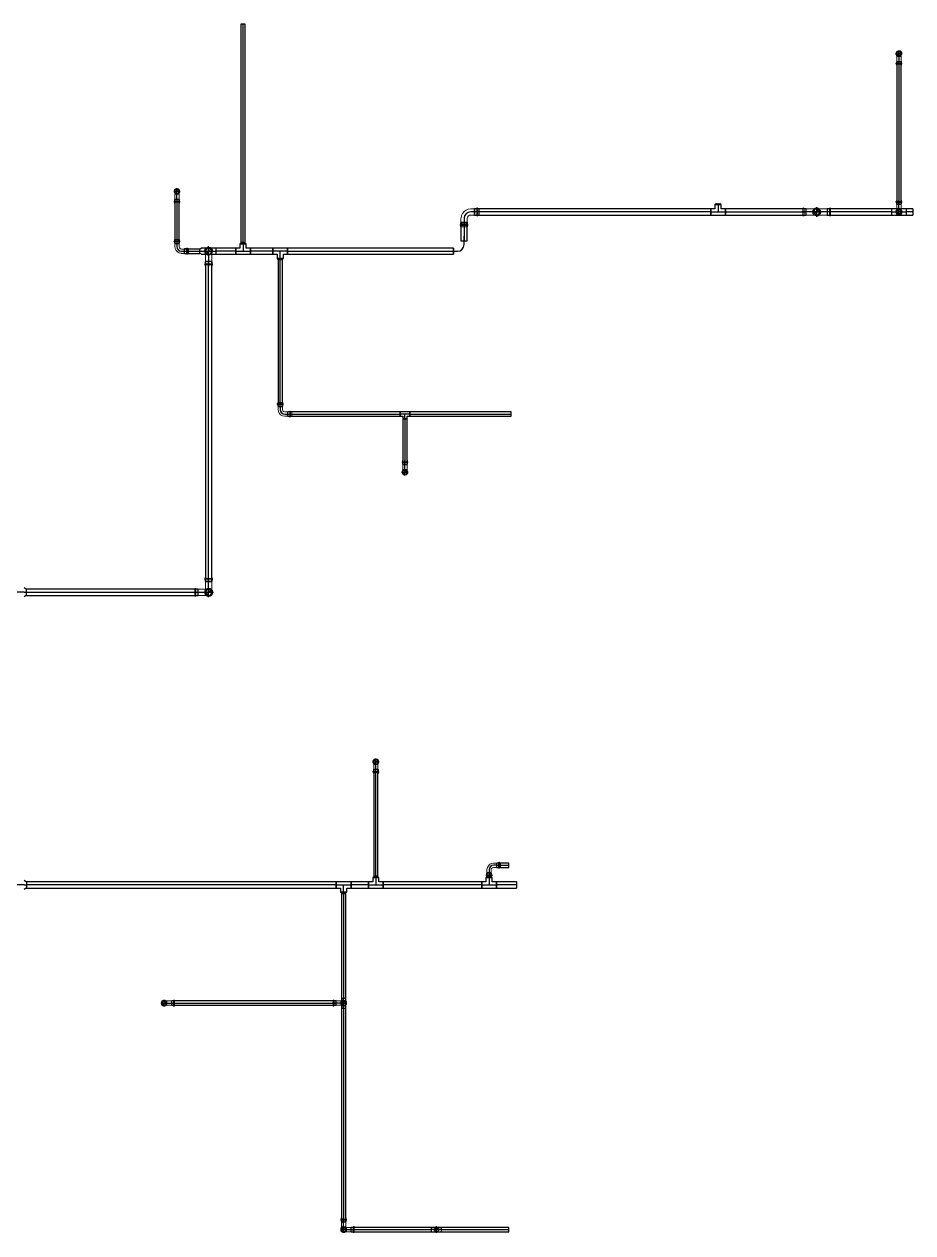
# Model space of a CAD drawing. Header units: inches. Extents: x -3326 to -5, y 8 to 1238.
# Drawn here: x -276 to -5.3, y 385.9 to 754.2 of the extents above; entities that cross this region are included whole.
import ezdxf

# ---------------------------------------------------------------- set-up
doc = ezdxf.new("R2010")
doc.units = ezdxf.units.IN
doc.header["$MEASUREMENT"] = 0
doc.layers.add('P-PIPE', color=3, linetype='Continuous', lineweight=9)
doc.layers.add('X - REF - FP', color=7, linetype='Continuous', true_color=0xb90000)

# ---------------------------------------------------------------- blocks, each defined once
blk = doc.blocks.new('Victaulic-VicPress316-Elbow 90-45deg Style P568_P571 - Standard-523083-THIRD LEVEL')
at = {"layer": 'P-PIPE'}
for p, q in [((-3177.63, 1234.85), (-3177.63, 1234.85)), ((-3177.63, 1233.46), (-3177.63, 1234.85)), ((-3178.39, 1232.42), (-3178.39, 1231.96)), ((-3178.39, 1231.67), (-3178.39, 1231.33)), ((-3178.28, 1233.46), (-3178.28, 1232.52)), ((-3178.28, 1232.63), (-3178.28, 1231.33)), ((-3178.28, 1232.52), (-3177.63, 1232.52)), ((-3177.63, 1232.52), (-3178.28, 1232.52)), ((-3177.63, 1233.46), (-3177.63, 1232.52)), ((-3177.63, 1232.63), (-3177.63, 1232.63)), ((-3177.63, 1232.63), (-3177.63, 1232.63)), ((-3177.63, 1232.52), (-3176.97, 1232.52)), ((-3176.97, 1232.52), (-3177.63, 1232.52)), ((-3177.63, 1231.96), (-3177.63, 1231.96)), ((-3177.63, 1231.96), (-3177.63, 1231.96)), ((-3177.63, 1231.67), (-3177.63, 1231.67)), ((-3177.63, 1231.67), (-3177.63, 1231.67)), ((-3177.63, 1231.33), (-3177.63, 1231.33)), ((-3177.63, 1231.33), (-3177.63, 1231.33)), ((-3177.63, 1231.33), (-3177.63, 1231.33)), ((-3177.63, 1231.33), (-3177.63, 1231.33)), ((-3176.97, 1232.52), (-3176.97, 1233.46)), ((-3176.97, 1231.33), (-3176.97, 1232.63)), ((-3176.86, 1231.96), (-3176.86, 1232.42)), ((-3176.86, 1231.33), (-3176.86, 1231.67))]:
    blk.add_line(p, q, dxfattribs=at)
at = {"layer": 'P-PIPE', "flags": 128}
for points in [[(-3177.63, 1235.77), (-3178.02, 1235.67), (-3178.34, 1235.42), (-3178.52, 1235.05), (-3178.51, 1234.64), (-3178.32, 1234.27), (-3178, 1234.02), (-3177.63, 1233.94)], [(-3177.63, 1235.62), (-3177.99, 1235.53), (-3178.27, 1235.28), (-3178.39, 1234.92), (-3178.33, 1234.55), (-3178.1, 1234.25), (-3177.76, 1234.1), (-3177.63, 1234.09)], [(-3178.28, 1234.85), (-3178.28, 1234.76), (-3178.28, 1234.5), (-3178.28, 1234.09), (-3178.28, 1233.61), (-3178.28, 1233.46)], [(-3177.63, 1233.94), (-3177.23, 1234.04), (-3176.91, 1234.29), (-3176.73, 1234.66), (-3176.74, 1235.07), (-3176.93, 1235.44), (-3177.25, 1235.69), (-3177.63, 1235.77)], [(-3177.63, 1234.09), (-3177.26, 1234.18), (-3176.98, 1234.43), (-3176.86, 1234.79), (-3176.92, 1235.16), (-3177.15, 1235.46), (-3177.49, 1235.61), (-3177.63, 1235.62)], [(-3176.97, 1233.46), (-3176.97, 1233.96), (-3176.97, 1234.39), (-3176.97, 1234.7), (-3176.97, 1234.85), (-3176.97, 1234.85)], [(-3178.39, 1231.67), (-3178.51, 1231.74), (-3178.52, 1231.88), (-3178.41, 1231.96), (-3178.39, 1231.96)], [(-3178.39, 1232.42), (-3178.3, 1232.62), (-3178.28, 1232.63)], [(-3178.39, 1231.96), (-3178.3, 1231.96), (-3178.05, 1231.96), (-3177.69, 1231.96), (-3177.63, 1231.96)], [(-3177.63, 1231.96), (-3177.99, 1231.96), (-3178.27, 1231.96), (-3178.39, 1231.96), (-3178.39, 1231.96)], [(-3178.39, 1231.67), (-3178.3, 1231.67), (-3178.05, 1231.67), (-3177.69, 1231.67), (-3177.63, 1231.67)], [(-3177.63, 1231.67), (-3177.99, 1231.67), (-3178.27, 1231.67), (-3178.39, 1231.67), (-3178.39, 1231.67)], [(-3176.86, 1231.96), (-3176.95, 1231.96), (-3177.2, 1231.96), (-3177.56, 1231.96), (-3177.63, 1231.96)], [(-3177.63, 1231.96), (-3177.26, 1231.96), (-3176.98, 1231.96), (-3176.86, 1231.96), (-3176.86, 1231.96)], [(-3176.86, 1231.67), (-3176.95, 1231.67), (-3177.2, 1231.67), (-3177.56, 1231.67), (-3177.63, 1231.67)], [(-3177.63, 1231.67), (-3177.26, 1231.67), (-3176.98, 1231.67), (-3176.86, 1231.67), (-3176.86, 1231.67)], [(-3176.97, 1232.63), (-3176.86, 1232.44), (-3176.86, 1232.42)], [(-3176.86, 1231.96), (-3176.74, 1231.9), (-3176.73, 1231.76), (-3176.84, 1231.67), (-3176.86, 1231.67)]]:
    blk.add_lwpolyline(points, dxfattribs=at)
at = {"layer": 'P-PIPE'}
for radius, start, end in [(0.766, 90, 270), (0.766, 90, 270), (0.766, 90, 270), (0.658, 90, 270), (0.657, 90, 270), (0.658, 90, 180), (0.658, 180, 270), (0.767, 270, 90), (0.767, 270, 90), (0.767, 270, 90), (0.658, 270, 90), (0.658, 270, 90), (0.658, 0, 90), (0.658, 270, 0)]:
    blk.add_arc((-3177.63, 1234.85), radius, start, end, dxfattribs=at)
blk = doc.blocks.new('Victaulic-VicPress316-Elbow 90-45deg Style P568_P571 - Standard-V1-THIRD LEVEL')
at = {"layer": 'P-PIPE'}
for p, q in [((-3.18, 0.77), (-3.52, 0.77)), ((-3.52, 0.77), (-3.52, -0.77)), ((-3.52, -0.77), (-3.52, 0.77)), ((-2.22, 0.66), (-3.52, 0.66)), ((-3.52, -0.66), (-3.52, 0.66)), ((-3.52, 0.66), (-3.52, -0.66)), ((-3.18, -0.77), (-3.18, 0.77)), ((-3.18, 0.77), (-3.18, -0.77)), ((-2.44, 0.77), (-2.89, 0.77)), ((-2.89, -0.77), (-2.89, 0.77)), ((-2.89, 0.77), (-2.89, -0.77)), ((-1.39, 0.66), (-2.33, 0.66)), ((-2.33, 0), (-2.33, 0.66)), ((-2.33, 0.66), (-2.33, 0)), ((-2.22, -0.66), (-2.22, 0.66)), ((-2.22, 0.66), (-2.22, -0.66)), ((-0.77, 3.52), (-0.77, 3.18)), ((0.77, 3.52), (-0.77, 3.52)), ((-0.77, 3.52), (0.77, 3.52)), ((-0.77, 3.18), (0.77, 3.18)), ((0.77, 3.18), (-0.77, 3.18)), ((-0.77, 2.89), (-0.77, 2.44)), ((-0.77, 2.89), (0.77, 2.89)), ((0.77, 2.89), (-0.77, 2.89)), ((-0.66, 3.52), (-0.66, 2.22)), ((-0.66, 3.52), (0.66, 3.52)), ((0.66, 3.52), (-0.66, 3.52)), ((-0.66, 2.33), (-0.66, 1.39)), ((0, 2.33), (-0.66, 2.33)), ((-0.66, 2.33), (0, 2.33)), ((-0.66, 2.22), (0.66, 2.22)), ((0.66, 2.22), (-0.66, 2.22)), ((0, 2.33), (0.66, 2.33)), ((0.66, 2.33), (0, 2.33)), ((0, 1.39), (0, 2.33)), ((0.66, 2.22), (0.66, 3.52)), ((0.66, 1.39), (0.66, 2.33)), ((0.77, 3.18), (0.77, 3.52)), ((0.77, 2.44), (0.77, 2.89)), ((-3.52, -0.66), (-2.22, -0.66)), ((-3.52, -0.77), (-3.18, -0.77)), ((-2.89, -0.77), (-2.44, -0.77)), ((-2.33, 0), (-2.33, -0.66)), ((-2.33, -0.66), (-2.33, 0)), ((-1.39, 0), (-2.33, 0)), ((-2.33, -0.66), (-1.39, -0.66))]:
    blk.add_line(p, q, dxfattribs=at)
at = {"layer": 'P-PIPE', "flags": 128}
for points in [[(-3.18, 0.77), (-3.11, 0.89), (-2.98, 0.9), (-2.89, 0.79), (-2.89, 0.77)], [(-3.18, 0.77), (-3.18, 0.67), (-3.18, 0.42), (-3.18, 0.07), (-3.18, -0.3), (-3.18, -0.6), (-3.18, -0.75), (-3.18, -0.77)], [(-3.18, -0.77), (-3.18, -0.67), (-3.18, -0.42), (-3.18, -0.07), (-3.18, 0.3), (-3.18, 0.6), (-3.18, 0.75), (-3.18, 0.77)], [(-2.89, -0.77), (-2.89, -0.67), (-2.89, -0.42), (-2.89, -0.07), (-2.89, 0.3), (-2.89, 0.6), (-2.89, 0.75), (-2.89, 0.77)], [(-2.89, 0.77), (-2.89, 0.67), (-2.89, 0.42), (-2.89, 0.07), (-2.89, -0.3), (-2.89, -0.6), (-2.89, -0.75), (-2.89, -0.77)], [(-2.44, 0.77), (-2.24, 0.68), (-2.22, 0.66)], [(-0.66, 1.39), (-0.75, 1.04), (-1, 0.77), (-1.35, 0.66), (-1.39, 0.66)], [(-1.39, -0.66), (-0.78, -0.56), (-0.23, -0.29), (0.22, 0.13), (0.53, 0.67), (0.65, 1.27), (0.66, 1.39)], [(-0.77, 2.89), (-0.89, 2.96), (-0.9, 3.1), (-0.79, 3.18), (-0.77, 3.18)], [(0.77, 3.18), (0.67, 3.18), (0.42, 3.18), (0.07, 3.18), (-0.3, 3.18), (-0.6, 3.18), (-0.75, 3.18), (-0.77, 3.18)], [(-0.77, 3.18), (-0.67, 3.18), (-0.42, 3.18), (-0.07, 3.18), (0.3, 3.18), (0.6, 3.18), (0.75, 3.18), (0.77, 3.18)], [(-0.77, 2.89), (-0.67, 2.89), (-0.42, 2.89), (-0.07, 2.89), (0.3, 2.89), (0.6, 2.89), (0.75, 2.89), (0.77, 2.89)], [(0.77, 2.89), (0.67, 2.89), (0.42, 2.89), (0.07, 2.89), (-0.3, 2.89), (-0.6, 2.89), (-0.75, 2.89), (-0.77, 2.89)], [(-0.66, 2.22), (-0.77, 2.41), (-0.77, 2.44)], [(0.77, 2.44), (0.68, 2.24), (0.66, 2.22)], [(0.77, 3.18), (0.89, 3.11), (0.9, 2.98), (0.79, 2.89), (0.77, 2.89)], [(-2.89, -0.77), (-2.96, -0.89), (-3.1, -0.9), (-3.18, -0.79), (-3.18, -0.77)], [(-2.22, -0.66), (-2.41, -0.77), (-2.44, -0.77)]]:
    blk.add_lwpolyline(points, dxfattribs=at)
at = {"layer": 'P-PIPE'}
blk.add_arc((-1.39, 1.39), 1.39, 270, 0, dxfattribs=at)
blk = doc.blocks.new('Victaulic-VicPress316-Elbow 90-45deg Style P568_P571 - Standard-V2-THIRD LEVEL')
at = {"layer": 'P-PIPE'}
for p, q in [((-3203.81, 730.05), (-3203.81, 729.6)), ((-3203.81, 729.31), (-3203.81, 728.97)), ((-3203.7, 731.1), (-3203.7, 730.16)), ((-3203.7, 730.27), (-3203.7, 728.97)), ((-3203.05, 730.16), (-3203.7, 730.16)), ((-3203.7, 730.16), (-3203.05, 730.16)), ((-3203.05, 732.49), (-3203.05, 732.49)), ((-3203.05, 732.49), (-3203.05, 731.1)), ((-3203.05, 731.1), (-3203.05, 730.16)), ((-3203.05, 730.27), (-3203.05, 730.27)), ((-3203.05, 730.27), (-3203.05, 730.27)), ((-3202.39, 730.16), (-3203.05, 730.16)), ((-3203.05, 730.16), (-3202.39, 730.16)), ((-3203.05, 729.6), (-3203.05, 729.6)), ((-3203.05, 729.6), (-3203.05, 729.6)), ((-3203.05, 729.31), (-3203.05, 729.31)), ((-3203.05, 729.31), (-3203.05, 729.31)), ((-3202.39, 730.16), (-3202.39, 731.1)), ((-3202.39, 728.97), (-3202.39, 730.27)), ((-3202.28, 729.6), (-3202.28, 730.05)), ((-3202.28, 728.97), (-3202.28, 729.31)), ((-3203.05, 728.97), (-3203.05, 728.97)), ((-3203.05, 728.97), (-3203.05, 728.97)), ((-3203.05, 728.97), (-3203.05, 728.97)), ((-3203.05, 728.97), (-3203.05, 728.97))]:
    blk.add_line(p, q, dxfattribs=at)
at = {"layer": 'P-PIPE', "flags": 128}
for points in [[(-3203.05, 733.4), (-3203.45, 733.31), (-3203.76, 733.05), (-3203.94, 732.68), (-3203.93, 732.27), (-3203.75, 731.91), (-3203.42, 731.66), (-3203.05, 731.58)], [(-3203.05, 733.26), (-3203.41, 733.16), (-3203.69, 732.91), (-3203.81, 732.56), (-3203.75, 732.19), (-3203.52, 731.89), (-3203.18, 731.74), (-3203.05, 731.72)], [(-3203.05, 731.58), (-3202.65, 731.67), (-3202.33, 731.93), (-3202.15, 732.3), (-3202.16, 732.71), (-3202.35, 733.07), (-3202.67, 733.32), (-3203.05, 733.4)], [(-3203.05, 731.72), (-3202.68, 731.82), (-3202.41, 732.07), (-3202.28, 732.42), (-3202.34, 732.79), (-3202.57, 733.09), (-3202.91, 733.24), (-3203.05, 733.26)], [(-3203.81, 729.31), (-3203.93, 729.38), (-3203.94, 729.51), (-3203.83, 729.6), (-3203.81, 729.6)], [(-3203.81, 730.05), (-3203.72, 730.25), (-3203.7, 730.27)], [(-3203.81, 729.6), (-3203.72, 729.6), (-3203.47, 729.6), (-3203.11, 729.6), (-3203.05, 729.6)], [(-3203.05, 729.6), (-3203.41, 729.6), (-3203.69, 729.6), (-3203.81, 729.6), (-3203.81, 729.6)], [(-3203.81, 729.31), (-3203.72, 729.31), (-3203.47, 729.31), (-3203.11, 729.31), (-3203.05, 729.31)], [(-3203.05, 729.31), (-3203.41, 729.31), (-3203.69, 729.31), (-3203.81, 729.31), (-3203.81, 729.31)], [(-3203.7, 732.49), (-3203.7, 732.4), (-3203.7, 732.13), (-3203.7, 731.73), (-3203.7, 731.24), (-3203.7, 731.1)], [(-3202.28, 729.6), (-3202.37, 729.6), (-3202.62, 729.6), (-3202.98, 729.6), (-3203.05, 729.6)], [(-3203.05, 729.6), (-3202.68, 729.6), (-3202.41, 729.6), (-3202.28, 729.6), (-3202.28, 729.6)], [(-3202.28, 729.31), (-3202.37, 729.31), (-3202.62, 729.31), (-3202.98, 729.31), (-3203.05, 729.31)], [(-3203.05, 729.31), (-3202.68, 729.31), (-3202.41, 729.31), (-3202.28, 729.31), (-3202.28, 729.31)], [(-3202.39, 731.1), (-3202.39, 731.6), (-3202.39, 732.03), (-3202.39, 732.34), (-3202.39, 732.48), (-3202.39, 732.49)], [(-3202.39, 730.27), (-3202.28, 730.08), (-3202.28, 730.05)], [(-3202.28, 729.6), (-3202.16, 729.53), (-3202.15, 729.39), (-3202.26, 729.31), (-3202.28, 729.31)]]:
    blk.add_lwpolyline(points, dxfattribs=at)
at = {"layer": 'P-PIPE'}
for radius, start, end in [(0.767, 90, 270), (0.767, 90, 270), (0.767, 90, 270), (0.658, 90, 270), (0.658, 90, 270), (0.658, 90, 180), (0.766, 270, 90), (0.766, 270, 90), (0.766, 270, 90), (0.658, 270, 90), (0.657, 270, 90), (0.658, 0, 90), (0.658, 180, 270), (0.658, 270, 0)]:
    blk.add_arc((-3203.05, 732.49), radius, start, end, dxfattribs=at)
blk = doc.blocks.new('Victaulic-VicPress316-Elbow 90-45deg Style P568_P571 - Standard-V15-THIRD LEVEL')
at = {"layer": 'P-PIPE'}
for p, q in [((-223.99, 582.15), (-224.36, 582.15)), ((-222.88, 582.04), (-224.36, 582.04)), ((-223.1, 582.15), (-223.66, 582.15)), ((-221.83, 582.04), (-222.99, 582.04)), ((-222.99, 581.09), (-222.99, 582.04)), ((-222.99, 582.04), (-222.99, 581.09)), ((-224.36, 581.09), (-224.36, 581.09)), ((-224.36, 581.09), (-224.36, 581.09)), ((-224.36, 581.09), (-224.36, 581.09)), ((-224.36, 581.09), (-224.36, 581.09)), ((-224.36, 580.14), (-222.88, 580.14)), ((-224.36, 580.03), (-223.99, 580.03)), ((-223.99, 581.09), (-223.99, 581.09)), ((-223.99, 581.09), (-223.99, 581.09)), ((-223.66, 581.09), (-223.66, 581.09)), ((-223.66, 581.09), (-223.66, 581.09)), ((-223.66, 580.03), (-223.1, 580.03)), ((-222.99, 580.14), (-222.99, 581.09)), ((-222.99, 581.09), (-222.99, 580.14)), ((-221.83, 581.09), (-222.99, 581.09)), ((-222.99, 580.14), (-221.83, 580.14)), ((-222.88, 581.09), (-222.88, 581.09)), ((-222.88, 581.09), (-222.88, 581.09)), ((-221.83, 581.09), (-219.81, 581.09)), ((-219.81, 581.09), (-219.81, 581.09))]:
    blk.add_line(p, q, dxfattribs=at)
at = {"layer": 'P-PIPE', "flags": 128}
for points in [[(-223.99, 582.15), (-223.91, 582.29), (-223.75, 582.3), (-223.66, 582.18), (-223.66, 582.15)], [(-223.99, 582.15), (-223.99, 582.06), (-223.99, 581.8), (-223.99, 581.42), (-223.99, 581.09)], [(-223.99, 581.09), (-223.99, 581.53), (-223.99, 581.88), (-223.99, 582.1), (-223.99, 582.15)], [(-223.66, 582.15), (-223.66, 582.06), (-223.66, 581.8), (-223.66, 581.42), (-223.66, 581.09)], [(-223.66, 581.09), (-223.66, 581.53), (-223.66, 581.88), (-223.66, 582.1), (-223.66, 582.15)], [(-223.1, 582.15), (-222.9, 582.06), (-222.88, 582.04)], [(-221.83, 582.04), (-221.22, 582.04), (-220.67, 582.04), (-220.23, 582.04), (-219.94, 582.04), (-219.81, 582.04), (-219.81, 582.04)], [(-218.59, 581.09), (-218.68, 581.56), (-218.95, 581.96), (-219.34, 582.22), (-219.81, 582.32), (-220.27, 582.23), (-220.67, 581.97), (-220.94, 581.57), (-221.04, 581.11), (-221.04, 581.09)], [(-220.76, 581.09), (-220.67, 581.5), (-220.41, 581.83), (-220.04, 582.02), (-219.81, 582.04)], [(-219.81, 582.04), (-219.4, 581.95), (-219.08, 581.69), (-218.89, 581.32), (-218.86, 581.09)], [(-223.99, 580.03), (-223.99, 580.13), (-223.99, 580.39), (-223.99, 580.77), (-223.99, 581.09)], [(-223.99, 581.09), (-223.99, 580.66), (-223.99, 580.3), (-223.99, 580.08), (-223.99, 580.03)], [(-223.66, 580.03), (-223.73, 579.9), (-223.89, 579.89), (-223.99, 580.01), (-223.99, 580.03)], [(-223.66, 580.03), (-223.66, 580.13), (-223.66, 580.39), (-223.66, 580.77), (-223.66, 581.09)], [(-223.66, 581.09), (-223.66, 580.66), (-223.66, 580.3), (-223.66, 580.08), (-223.66, 580.03)], [(-222.88, 580.14), (-223.07, 580.04), (-223.1, 580.03)], [(-219.81, 580.14), (-219.91, 580.14), (-220.18, 580.14), (-220.6, 580.14), (-221.14, 580.14), (-221.74, 580.14), (-221.83, 580.14)], [(-221.04, 581.09), (-220.94, 580.63), (-220.68, 580.23), (-220.28, 579.97), (-219.82, 579.87), (-219.35, 579.96), (-218.95, 580.22), (-218.69, 580.62), (-218.59, 581.08), (-218.59, 581.09)], [(-219.81, 580.14), (-220.22, 580.24), (-220.55, 580.49), (-220.74, 580.87), (-220.76, 581.09)], [(-218.86, 581.09), (-218.95, 580.69), (-219.21, 580.36), (-219.59, 580.17), (-219.81, 580.14)]]:
    blk.add_lwpolyline(points, dxfattribs=at)
at = {"layer": 'P-PIPE'}
for radius, start, end in [(1.06, 0, 180), (1.06, 0, 180), (1.06, 0, 180), (0.95, 0, 180), (0.95, 0, 180), (0.95, 90, 180), (0.95, 0, 90), (1.06, 180, 0), (1.06, 180, 0), (1.06, 180, 0), (0.95, 180, 0), (0.95, 180, 0), (0.95, 180, 270), (0.95, 270, 0)]:
    blk.add_arc((-219.81, 581.09), radius, start, end, dxfattribs=at)
blk = doc.blocks.new('Victaulic-VicPress316-Elbow 90-45deg Style P568_P571 - Standard-V16-THIRD LEVEL')
at = {"layer": 'P-PIPE'}
for p, q in [((-220.87, 585.64), (-220.87, 585.27)), ((-220.76, 585.64), (-220.76, 584.16)), ((-219.81, 585.64), (-219.81, 585.64)), ((-219.81, 585.64), (-219.81, 585.64)), ((-219.81, 585.64), (-219.81, 585.64)), ((-219.81, 585.64), (-219.81, 585.64)), ((-218.86, 584.16), (-218.86, 585.64)), ((-218.75, 585.27), (-218.75, 585.64)), ((-220.87, 584.94), (-220.87, 584.38)), ((-220.76, 584.27), (-220.76, 583.11)), ((-220.76, 584.27), (-219.81, 584.27)), ((-219.81, 584.27), (-220.76, 584.27)), ((-219.81, 585.27), (-219.81, 585.27)), ((-219.81, 585.27), (-219.81, 585.27)), ((-219.81, 584.94), (-219.81, 584.94)), ((-219.81, 584.94), (-219.81, 584.94)), ((-219.81, 584.27), (-218.86, 584.27)), ((-218.86, 584.27), (-219.81, 584.27)), ((-219.81, 583.11), (-219.81, 584.27)), ((-219.81, 584.16), (-219.81, 584.16)), ((-219.81, 584.16), (-219.81, 584.16)), ((-219.81, 581.09), (-219.81, 583.11)), ((-218.86, 583.11), (-218.86, 584.27)), ((-218.75, 584.38), (-218.75, 584.94)), ((-219.81, 581.09), (-219.81, 581.09))]:
    blk.add_line(p, q, dxfattribs=at)
at = {"layer": 'P-PIPE', "flags": 128}
for points in [[(-219.81, 582.32), (-220.28, 582.22), (-220.68, 581.96), (-220.94, 581.57), (-221.04, 581.1), (-220.95, 580.63), (-220.68, 580.24), (-220.29, 579.97), (-219.82, 579.87), (-219.81, 579.87)], [(-220.87, 584.94), (-221.01, 585.01), (-221.02, 585.17), (-220.89, 585.27), (-220.87, 585.27)], [(-220.87, 585.27), (-220.78, 585.27), (-220.52, 585.27), (-220.13, 585.27), (-219.81, 585.27)], [(-219.81, 585.27), (-220.25, 585.27), (-220.6, 585.27), (-220.82, 585.27), (-220.87, 585.27)], [(-220.87, 584.94), (-220.78, 584.94), (-220.52, 584.94), (-220.13, 584.94), (-219.81, 584.94)], [(-219.81, 584.94), (-220.25, 584.94), (-220.6, 584.94), (-220.82, 584.94), (-220.87, 584.94)], [(-220.76, 584.16), (-220.87, 584.36), (-220.87, 584.38)], [(-219.81, 582.15), (-220.25, 582.06), (-220.6, 581.8), (-220.82, 581.42), (-220.86, 580.98), (-220.72, 580.56), (-220.43, 580.23), (-220.02, 580.06), (-219.81, 580.03)], [(-220.76, 583.11), (-220.76, 582.5), (-220.76, 581.95), (-220.76, 581.51), (-220.76, 581.22), (-220.76, 581.1), (-220.76, 581.09)], [(-218.75, 585.27), (-218.85, 585.27), (-219.11, 585.27), (-219.49, 585.27), (-219.81, 585.27)], [(-219.81, 585.27), (-219.38, 585.27), (-219.02, 585.27), (-218.8, 585.27), (-218.75, 585.27)], [(-218.75, 584.94), (-218.85, 584.94), (-219.11, 584.94), (-219.49, 584.94), (-219.81, 584.94)], [(-219.81, 584.94), (-219.38, 584.94), (-219.02, 584.94), (-218.8, 584.94), (-218.75, 584.94)], [(-219.81, 579.87), (-219.35, 579.96), (-218.95, 580.23), (-218.68, 580.62), (-218.59, 581.09), (-218.68, 581.56), (-218.94, 581.95), (-219.33, 582.22), (-219.8, 582.32), (-219.81, 582.32)], [(-219.81, 580.03), (-219.38, 580.13), (-219.02, 580.39), (-218.8, 580.77), (-218.76, 581.21), (-218.9, 581.63), (-219.2, 581.96), (-219.61, 582.13), (-219.81, 582.15)], [(-218.75, 584.38), (-218.84, 584.18), (-218.86, 584.16)], [(-218.86, 581.09), (-218.86, 581.19), (-218.86, 581.46), (-218.86, 581.88), (-218.86, 582.42), (-218.86, 583.02), (-218.86, 583.11)], [(-218.75, 585.27), (-218.62, 585.19), (-218.6, 585.04), (-218.73, 584.94), (-218.75, 584.94)]]:
    blk.add_lwpolyline(points, dxfattribs=at)
at = {"layer": 'P-PIPE'}
for radius, start, end in [(1.06, 90, 270), (1.06, 90, 270), (1.06, 90, 270), (0.95, 90, 270), (0.95, 90, 270), (0.95, 90, 180), (1.06, 270, 90), (1.06, 270, 90), (1.06, 270, 90), (0.95, 270, 90), (0.95, 270, 90), (0.95, 0, 90), (0.95, 180, 270), (0.95, 270, 0)]:
    blk.add_arc((-219.81, 581.09), radius, start, end, dxfattribs=at)
blk = doc.blocks.new('Victaulic-VicPress316-Elbow 90-45deg Style P568_P571 - Standard-1125944-THIRD LEVEL')
at = {"layer": 'P-PIPE'}
for p, q in [((-1.06, 4.55), (-1.06, 4.17)), ((1.06, 4.55), (-1.06, 4.55)), ((-1.06, 4.55), (1.06, 4.55)), ((-1.06, 4.17), (1.06, 4.17)), ((1.06, 4.17), (-1.06, 4.17)), ((-1.06, 3.85), (-1.06, 3.29)), ((-1.06, 3.85), (1.06, 3.85)), ((1.06, 3.85), (-1.06, 3.85)), ((-0.95, 4.55), (-0.95, 3.07)), ((-0.95, 4.55), (0.95, 4.55)), ((0.95, 4.55), (-0.95, 4.55)), ((0.95, 3.07), (0.95, 4.55)), ((1.06, 4.17), (1.06, 4.55)), ((1.06, 3.29), (1.06, 3.85)), ((-4.17, 1.06), (-4.55, 1.06)), ((-4.55, 1.06), (-4.55, -1.06)), ((-4.55, -1.06), (-4.55, 1.06)), ((-3.07, 0.95), (-4.55, 0.95)), ((-4.55, -0.95), (-4.55, 0.95)), ((-4.55, 0.95), (-4.55, -0.95)), ((-4.17, -1.06), (-4.17, 1.06)), ((-4.17, 1.06), (-4.17, -1.06)), ((-3.29, 1.06), (-3.85, 1.06)), ((-3.85, -1.06), (-3.85, 1.06)), ((-3.85, 1.06), (-3.85, -1.06)), ((-2.02, 0.95), (-3.18, 0.95)), ((-3.18, 0), (-3.18, 0.95)), ((-3.18, 0.95), (-3.18, 0)), ((-3.07, -0.95), (-3.07, 0.95)), ((-3.07, 0.95), (-3.07, -0.95)), ((-0.95, 3.18), (-0.95, 2.02)), ((0, 3.18), (-0.95, 3.18)), ((-0.95, 3.18), (0, 3.18)), ((-0.95, 3.07), (0.95, 3.07)), ((0.95, 3.07), (-0.95, 3.07)), ((0, 3.18), (0.95, 3.18)), ((0.95, 3.18), (0, 3.18)), ((0, 2.02), (0, 3.18)), ((0.95, 2.02), (0.95, 3.18)), ((-4.55, -0.95), (-3.07, -0.95)), ((-4.55, -1.06), (-4.17, -1.06)), ((-3.85, -1.06), (-3.29, -1.06)), ((-3.18, 0), (-3.18, -0.95)), ((-3.18, -0.95), (-3.18, 0)), ((-2.02, 0), (-3.18, 0)), ((-3.18, -0.95), (-2.02, -0.95))]:
    blk.add_line(p, q, dxfattribs=at)
at = {"layer": 'P-PIPE', "flags": 128}
for points in [[(-1.06, 3.85), (-1.2, 3.92), (-1.21, 4.08), (-1.08, 4.17), (-1.06, 4.17)], [(1.06, 4.17), (0.97, 4.17), (0.71, 4.17), (0.32, 4.17), (-0.12, 4.17), (-0.54, 4.17), (-0.86, 4.17), (-1.04, 4.17), (-1.06, 4.17)], [(-1.06, 4.17), (-0.97, 4.17), (-0.71, 4.17), (-0.32, 4.17), (0.12, 4.17), (0.54, 4.17), (0.86, 4.17), (1.04, 4.17), (1.06, 4.17)], [(-1.06, 3.85), (-0.97, 3.85), (-0.71, 3.85), (-0.32, 3.85), (0.12, 3.85), (0.54, 3.85), (0.86, 3.85), (1.04, 3.85), (1.06, 3.85)], [(1.06, 3.85), (0.97, 3.85), (0.71, 3.85), (0.32, 3.85), (-0.12, 3.85), (-0.54, 3.85), (-0.86, 3.85), (-1.04, 3.85), (-1.06, 3.85)], [(1.06, 4.17), (1.2, 4.1), (1.21, 3.94), (1.08, 3.85), (1.06, 3.85)], [(-4.17, 1.06), (-4.1, 1.2), (-3.94, 1.21), (-3.85, 1.08), (-3.85, 1.06)], [(-4.17, 1.06), (-4.17, 0.97), (-4.17, 0.71), (-4.17, 0.32), (-4.17, -0.12), (-4.17, -0.54), (-4.17, -0.86), (-4.17, -1.04), (-4.17, -1.06)], [(-4.17, -1.06), (-4.17, -0.97), (-4.17, -0.71), (-4.17, -0.32), (-4.17, 0.12), (-4.17, 0.54), (-4.17, 0.86), (-4.17, 1.04), (-4.17, 1.06)], [(-3.85, -1.06), (-3.85, -0.97), (-3.85, -0.71), (-3.85, -0.32), (-3.85, 0.12), (-3.85, 0.54), (-3.85, 0.86), (-3.85, 1.04), (-3.85, 1.06)], [(-3.85, 1.06), (-3.85, 0.97), (-3.85, 0.71), (-3.85, 0.32), (-3.85, -0.12), (-3.85, -0.54), (-3.85, -0.86), (-3.85, -1.04), (-3.85, -1.06)], [(-3.29, 1.06), (-3.09, 0.97), (-3.07, 0.95)], [(-0.95, 2.02), (-1.04, 1.58), (-1.3, 1.22), (-1.69, 1), (-2.02, 0.95)], [(-2.02, -0.95), (-1.28, -0.86), (-0.59, -0.58), (0.02, -0.15), (0.49, 0.43), (0.81, 1.1), (0.94, 1.83), (0.95, 2.02)], [(-0.95, 3.07), (-1.06, 3.26), (-1.06, 3.29)], [(1.06, 3.29), (0.97, 3.09), (0.95, 3.07)], [(-3.85, -1.06), (-3.92, -1.2), (-4.08, -1.21), (-4.17, -1.08), (-4.17, -1.06)], [(-3.07, -0.95), (-3.26, -1.06), (-3.29, -1.06)]]:
    blk.add_lwpolyline(points, dxfattribs=at)
at = {"layer": 'P-PIPE'}
blk.add_arc((-2.02, 2.02), 2.02, 270, 0, dxfattribs=at)
blk = doc.blocks.new('Transition - Generic - Plumbing-CW-1022941-THIRD LEVEL')
at = {"layer": 'P-PIPE'}
for radius, start, end in [(0.8125, 0, 180), (0.8125, 180, 0), (0.5625, 0, 180), (0.5625, 180, 0)]:
    blk.add_arc((-2759.501061, 1029.409433), radius, start, end, dxfattribs=at)

msp = doc.modelspace()

# ---------------------------------------------------------------- linework, layer by layer
at = {"layer": 'X - REF - FP'}
for p, q in [((-209.98, 754.21), (-209.98, 687.69)), ((-208.67, 754.21), (-209.98, 754.21)), ((-209.33, 687.69), (-209.33, 754.21)), ((-209.33, 687.69), (-209.33, 754.21)), ((-208.67, 687.69), (-208.67, 754.21)), ((-10.51, 745.21), (-8.51, 745.21)), ((-9.51, 744.21), (-9.51, 746.21)), ((-9.51, 745.21), (-9.51, 743.82)), ((-10.17, 742.88), (-10.17, 699.33)), ((-10.17, 742.88), (-8.85, 742.88)), ((-9.51, 743.82), (-9.51, 742.88)), ((-9.51, 743.82), (-9.51, 741.69)), ((-9.51, 742.88), (-9.51, 699.33)), ((-9.51, 742.88), (-9.51, 699.33)), ((-8.85, 699.33), (-8.85, 742.88)), ((-229.46, 702.21), (-229.46, 704.21)), ((-230.46, 703.21), (-228.46, 703.21)), ((-230.12, 700.88), (-230.12, 687.37)), ((-230.12, 700.88), (-228.8, 700.88)), ((-229.46, 701.82), (-229.46, 703.21)), ((-229.46, 700.88), (-229.46, 701.82)), ((-229.46, 700.88), (-229.46, 687.37)), ((-229.46, 700.88), (-229.46, 687.37)), ((-228.8, 687.37), (-228.8, 700.88)), ((-9.51, 698.39), (-9.51, 700.52)), ((-138.8, 697), (-139.97, 697)), ((-66.85, 697.95), (-138.8, 697.95)), ((-138.8, 697.95), (-138.8, 696.05)), ((-66.85, 697), (-138.8, 697)), ((-66.85, 697), (-138.8, 697)), ((-65.56, 697.95), (-66.85, 697.95)), ((-66.85, 697.95), (-66.85, 696.05)), ((-66.85, 696.05), (-66.85, 697.95)), ((-66.85, 697.95), (-66.85, 696.05)), ((-66.85, 697), (-62.36, 697)), ((-65.56, 699.24), (-65.56, 697.95)), ((-65.56, 699.24), (-63.66, 699.24)), ((-63.66, 699.24), (-65.56, 699.24)), ((-65.17, 699.65), (-65.42, 699.24)), ((-64.61, 699.24), (-64.61, 699.65)), ((-64.61, 699.24), (-64.61, 697)), ((-63.8, 699.24), (-64.05, 699.65)), ((-63.66, 697.95), (-63.66, 699.24)), ((-62.36, 697.95), (-63.66, 697.95)), ((-62.36, 697.95), (-62.36, 696.05)), ((-62.36, 696.05), (-62.36, 697.95)), ((-37.73, 697.95), (-62.36, 697.95)), ((-62.36, 696.05), (-62.36, 697.95)), ((-62.36, 697), (-37.73, 697)), ((-62.36, 697), (-37.73, 697)), ((-36.57, 697), (-39.1, 697)), ((-37.73, 696.05), (-37.73, 697.95)), ((-36.57, 697), (-37.73, 697)), ((-34.55, 697), (-36.57, 697)), ((-36.05, 697), (-33.05, 697)), ((-34.55, 695.5), (-34.55, 698.5)), ((-32.54, 697), (-34.55, 697)), ((-31.37, 697), (-32.54, 697)), ((-11.75, 697.95), (-31.37, 697.95)), ((-31.37, 697.95), (-31.37, 696.05)), ((-11.75, 697), (-31.37, 697)), ((-11.75, 697), (-31.37, 697)), ((-11.75, 697.95), (-11.75, 696.05)), ((-7.27, 697.95), (-11.75, 697.95)), ((-11.75, 697), (-7.27, 697)), ((-10.51, 697), (-8.51, 697)), ((-10.17, 699.33), (-8.85, 699.33)), ((-9.51, 698.39), (-9.51, 699.33)), ((-9.51, 697), (-9.51, 698.39)), ((-9.51, 696), (-9.51, 698)), ((-5.27, 697.95), (-7.27, 697.95)), ((-7.27, 697.95), (-7.27, 696.05)), ((-5.27, 697), (-7.27, 697)), ((-5.27, 697), (-7.27, 697)), ((-5.27, 697.95), (-5.27, 696.05)), ((-142.93, 693.41), (-142.93, 688.22)), ((-142.93, 693.41), (-141.03, 693.41)), ((-142.79, 693.82), (-142.79, 693.41)), ((-141.98, 694.98), (-141.98, 693.82)), ((-141.98, 694.98), (-141.98, 692.45)), ((-141.98, 693.82), (-141.98, 693.41)), ((-141.98, 693.41), (-141.98, 688.22)), ((-141.98, 693.41), (-141.98, 688.22)), ((-141.17, 693.41), (-141.17, 693.82)), ((-141.03, 688.22), (-141.03, 693.41)), ((-138.8, 696.05), (-66.85, 696.05)), ((-66.85, 696.05), (-62.36, 696.05)), ((-62.36, 696.05), (-37.73, 696.05)), ((-31.37, 696.05), (-11.75, 696.05)), ((-11.75, 696.05), (-7.27, 696.05)), ((-7.27, 696.05), (-5.27, 696.05)), ((-141.98, 687.05), (-141.98, 689.59)), ((-230.12, 687.37), (-228.8, 687.37)), ((-229.46, 687.37), (-229.46, 686.43)), ((-228.07, 685.04), (-227.13, 685.04)), ((-228.07, 685.04), (-225.94, 685.04)), ((-222.46, 685.69), (-227.13, 685.69)), ((-227.13, 684.38), (-227.13, 685.69)), ((-227.13, 685.04), (-222.46, 685.04)), ((-227.13, 685.04), (-222.46, 685.04)), ((-222.06, 685.85), (-222.46, 685.6)), ((-222.46, 684.38), (-222.46, 685.69)), ((-222.46, 685.04), (-222.06, 685.04)), ((-217.57, 685.99), (-222.06, 685.99)), ((-222.06, 685.04), (-217.57, 685.04)), ((-221.31, 685.04), (-218.31, 685.04)), ((-219.81, 683.54), (-219.81, 686.54)), ((-219.81, 685.04), (-219.81, 683.02)), ((-211.57, 685.99), (-217.57, 685.99)), ((-217.57, 685.99), (-217.57, 684.09)), ((-211.57, 685.04), (-217.57, 685.04)), ((-211.57, 685.04), (-217.57, 685.04)), ((-210.28, 685.99), (-211.57, 685.99)), ((-211.57, 685.99), (-211.57, 684.09)), ((-211.57, 684.09), (-211.57, 685.99)), ((-211.57, 685.99), (-211.57, 684.09)), ((-211.57, 685.04), (-207.08, 685.04)), ((-210.28, 687.28), (-210.28, 685.99)), ((-210.28, 687.28), (-208.38, 687.28)), ((-208.38, 687.28), (-210.28, 687.28)), ((-209.89, 687.69), (-210.14, 687.28)), ((-208.67, 687.69), (-209.98, 687.69)), ((-209.33, 687.28), (-209.33, 687.69)), ((-209.33, 687.28), (-209.33, 685.04)), ((-208.51, 687.28), (-208.76, 687.69)), ((-208.38, 685.99), (-208.38, 687.28)), ((-207.08, 685.99), (-208.38, 685.99)), ((-200.24, 685.99), (-207.08, 685.99)), ((-207.08, 685.99), (-207.08, 684.09)), ((-207.08, 685.99), (-207.08, 684.09)), ((-207.08, 684.09), (-207.08, 685.99)), ((-200.24, 685.04), (-207.08, 685.04)), ((-200.24, 685.04), (-207.08, 685.04)), ((-200.24, 685.99), (-200.24, 684.09)), ((-195.75, 685.99), (-200.24, 685.99)), ((-195.75, 685.04), (-200.24, 685.04)), ((-198, 682.79), (-198, 685.04)), ((-145.16, 685.99), (-195.75, 685.99)), ((-195.75, 685.04), (-145.16, 685.04)), ((-195.75, 685.04), (-145.16, 685.04)), ((-145.16, 685.04), (-144, 685.04)), ((-142.93, 688.22), (-141.03, 688.22)), ((-141.98, 687.05), (-141.98, 688.22)), ((-227.13, 684.38), (-222.46, 684.38)), ((-222.46, 684.47), (-222.06, 684.22)), ((-222.06, 684.09), (-217.57, 684.09)), ((-220.76, 681.86), (-220.76, 584.27)), ((-218.86, 681.86), (-220.76, 681.86)), ((-219.81, 683.02), (-219.81, 681.86)), ((-219.81, 683.02), (-219.81, 680.49)), ((-219.81, 584.27), (-219.81, 681.86)), ((-219.81, 584.27), (-219.81, 681.86)), ((-218.86, 584.27), (-218.86, 681.86)), ((-217.57, 684.09), (-211.57, 684.09)), ((-211.57, 684.09), (-207.08, 684.09)), ((-207.08, 684.09), (-200.24, 684.09)), ((-200.24, 684.09), (-198.95, 684.09)), ((-198.95, 684.09), (-198.95, 682.79)), ((-197.05, 682.79), (-198.95, 682.79)), ((-198.95, 682.79), (-197.05, 682.79)), ((-198.56, 682.39), (-198.81, 682.79)), ((-198.66, 682.39), (-198.66, 637.74)), ((-197.34, 682.39), (-198.66, 682.39)), ((-198, 682.79), (-198, 682.39)), ((-198, 637.74), (-198, 682.39)), ((-198, 637.74), (-198, 682.39)), ((-197.19, 682.79), (-197.44, 682.39)), ((-197.34, 637.74), (-197.34, 682.39)), ((-197.05, 684.09), (-195.75, 684.09)), ((-197.05, 682.79), (-197.05, 684.09)), ((-195.75, 684.09), (-145.16, 684.09)), ((-197.34, 637.74), (-198.66, 637.74)), ((-198, 637.74), (-198, 636.8)), ((-196.61, 635.41), (-195.67, 635.41)), ((-196.61, 635.41), (-194.48, 635.41)), ((-161.49, 636.07), (-195.67, 636.07)), ((-195.67, 634.75), (-195.67, 636.07)), ((-195.67, 635.41), (-161.49, 635.41)), ((-195.67, 635.41), (-161.49, 635.41)), ((-195.67, 634.75), (-161.49, 634.75)), ((-158.5, 636.07), (-161.49, 636.07)), ((-161.49, 634.75), (-161.49, 636.07)), ((-161.49, 636.07), (-161.49, 634.75)), ((-161.49, 634.75), (-161.49, 636.07)), ((-158.5, 635.41), (-161.49, 635.41)), ((-161.49, 634.75), (-160.65, 634.75)), ((-160.65, 634.75), (-160.65, 633.92)), ((-160.65, 633.92), (-160.65, 620.04)), ((-160.65, 633.92), (-159.34, 633.92)), ((-159.34, 633.92), (-160.65, 633.92)), ((-160.65, 633.92), (-159.34, 633.92)), ((-160, 633.92), (-160, 635.41)), ((-160, 633.92), (-160, 620.04)), ((-160, 633.92), (-160, 620.04)), ((-159.34, 634.75), (-158.5, 634.75)), ((-159.34, 633.92), (-159.34, 634.75)), ((-159.34, 620.04), (-159.34, 633.92)), ((-127.61, 636.07), (-158.5, 636.07)), ((-158.5, 634.75), (-158.5, 636.07)), ((-158.5, 634.75), (-158.5, 636.07)), ((-158.5, 636.07), (-158.5, 634.75)), ((-158.5, 635.41), (-127.61, 635.41)), ((-158.5, 635.41), (-127.61, 635.41)), ((-158.5, 634.75), (-127.61, 634.75)), ((-127.61, 634.75), (-127.61, 636.07)), ((-160.65, 620.04), (-159.34, 620.04)), ((-160, 619.1), (-160, 621.23)), ((-160, 619.1), (-160, 620.04)), ((-160, 617.71), (-160, 619.1)), ((-161, 617.71), (-159, 617.71)), ((-160, 616.71), (-160, 618.71)), ((-219.81, 583.11), (-219.81, 585.64)), ((-275.35, 581.91), (-276.01, 582.41)), ((-222.99, 582.04), (-275.35, 582.04)), ((-275.35, 580.14), (-275.35, 582.04)), ((-222.99, 580.14), (-222.99, 582.04)), ((-218.86, 584.27), (-220.76, 584.27)), ((-219.81, 583.11), (-219.81, 584.27)), ((-219.81, 581.09), (-219.81, 583.11)), ((-219.81, 579.59), (-219.81, 582.59)), ((-276.01, 581.09), (-279, 581.09)), ((-276.01, 581.09), (-275.35, 581.09)), ((-276.01, 579.78), (-275.35, 580.28)), ((-275.35, 581.09), (-222.99, 581.09)), ((-275.35, 581.09), (-222.99, 581.09)), ((-275.35, 580.14), (-222.99, 580.14)), ((-222.99, 581.09), (-221.83, 581.09)), ((-221.83, 581.09), (-219.81, 581.09)), ((-221.31, 581.09), (-218.31, 581.09)), ((-168.86, 528.43), (-168.86, 530.43)), ((-169.86, 529.43), (-167.86, 529.43)), ((-169.52, 527.1), (-169.52, 494.58)), ((-168.21, 527.1), (-169.52, 527.1)), ((-168.86, 528.03), (-168.86, 529.43)), ((-168.86, 527.1), (-168.86, 528.03)), ((-168.86, 494.58), (-168.86, 527.1)), ((-168.86, 494.58), (-168.86, 527.1)), ((-168.21, 494.58), (-168.21, 527.1)), ((-132.03, 497.93), (-132.97, 497.93)), ((-128.36, 498.58), (-132.03, 498.58)), ((-132.03, 497.27), (-132.03, 498.58)), ((-132.03, 497.93), (-128.36, 497.93)), ((-132.03, 497.93), (-128.36, 497.93)), ((-132.03, 497.27), (-128.36, 497.27)), ((-128.36, 497.27), (-128.36, 498.58)), ((-169.82, 494.17), (-169.82, 492.88)), ((-169.82, 494.17), (-167.91, 494.17)), ((-167.91, 494.17), (-169.82, 494.17)), ((-169.43, 494.58), (-169.68, 494.17)), ((-168.21, 494.58), (-169.52, 494.58)), ((-168.86, 494.17), (-168.86, 494.58)), ((-168.86, 494.17), (-168.86, 491.93)), ((-168.05, 494.17), (-168.3, 494.58)), ((-167.91, 492.88), (-167.91, 494.17)), ((-135.32, 494.17), (-135.32, 492.88)), ((-135.32, 494.17), (-133.41, 494.17)), ((-133.41, 494.17), (-135.32, 494.17)), ((-134.93, 494.58), (-135.18, 494.17)), ((-135.02, 495.6), (-135.02, 494.58)), ((-135.02, 495.6), (-133.71, 495.6)), ((-135.02, 494.58), (-133.71, 494.58)), ((-134.36, 496.53), (-134.36, 495.6)), ((-134.36, 496.53), (-134.36, 494.41)), ((-134.36, 495.6), (-134.36, 494.58)), ((-134.36, 495.6), (-134.36, 494.58)), ((-134.36, 494.17), (-134.36, 494.58)), ((-134.36, 494.17), (-134.36, 491.93)), ((-133.55, 494.17), (-133.8, 494.58)), ((-133.71, 494.58), (-133.71, 495.6)), ((-133.41, 492.88), (-133.41, 494.17)), ((-276.01, 491.93), (-279, 491.93)), ((-275.35, 492.74), (-276.01, 493.24)), ((-276.01, 491.93), (-275.35, 491.93)), ((-276.01, 490.61), (-275.35, 491.11)), ((-180.91, 492.88), (-275.35, 492.88)), ((-275.35, 492.88), (-275.35, 490.98)), ((-180.91, 491.93), (-275.35, 491.93)), ((-180.91, 491.93), (-275.35, 491.93)), ((-275.35, 490.98), (-180.91, 490.98)), ((-180.91, 492.88), (-180.91, 490.98)), ((-176.42, 492.88), (-180.91, 492.88)), ((-180.91, 490.97), (-180.91, 492.88)), ((-180.91, 492.88), (-180.91, 490.97)), ((-180.91, 491.93), (-176.42, 491.93)), ((-180.91, 490.97), (-179.62, 490.97)), ((-179.62, 490.97), (-179.62, 489.68)), ((-178.67, 489.68), (-178.67, 491.93)), ((-177.72, 490.97), (-176.42, 490.97)), ((-177.72, 489.68), (-177.72, 490.97)), ((-176.42, 490.97), (-176.42, 492.88)), ((-176.42, 492.88), (-176.42, 490.97)), ((-171.11, 492.88), (-176.42, 492.88)), ((-176.42, 492.88), (-176.42, 490.98)), ((-171.11, 491.93), (-176.42, 491.93)), ((-171.11, 491.93), (-176.42, 491.93)), ((-176.42, 490.98), (-171.11, 490.98)), ((-169.82, 492.88), (-171.11, 492.88)), ((-171.11, 492.88), (-171.11, 490.97)), ((-171.11, 490.97), (-171.11, 492.88)), ((-171.11, 492.88), (-171.11, 490.98)), ((-171.11, 491.93), (-166.62, 491.93)), ((-171.11, 490.97), (-166.62, 490.97)), ((-166.62, 492.88), (-167.91, 492.88)), ((-166.62, 492.88), (-166.62, 490.97)), ((-166.62, 490.97), (-166.62, 492.88)), ((-136.61, 492.88), (-166.62, 492.88)), ((-166.62, 492.88), (-166.62, 490.98)), ((-136.61, 491.93), (-166.62, 491.93)), ((-136.61, 491.93), (-166.62, 491.93)), ((-166.62, 490.98), (-136.61, 490.98)), ((-135.32, 492.88), (-136.61, 492.88)), ((-136.61, 492.88), (-136.61, 490.97)), ((-136.61, 490.97), (-136.61, 492.88)), ((-136.61, 492.88), (-136.61, 490.98)), ((-136.61, 491.93), (-132.12, 491.93)), ((-136.61, 490.97), (-132.12, 490.97)), ((-132.12, 492.88), (-133.41, 492.88)), ((-132.12, 492.88), (-132.12, 490.97)), ((-132.12, 490.97), (-132.12, 492.88)), ((-126, 492.88), (-132.12, 492.88)), ((-132.12, 492.88), (-132.12, 490.98)), ((-126, 491.93), (-132.12, 491.93)), ((-126, 491.93), (-132.12, 491.93)), ((-132.12, 490.98), (-126, 490.98)), ((-126, 492.88), (-126, 490.98)), ((-179.62, 489.68), (-177.72, 489.68)), ((-177.72, 489.68), (-179.62, 489.68)), ((-179.48, 489.68), (-179.23, 489.27)), ((-179.32, 489.27), (-179.32, 457.42)), ((-179.32, 489.27), (-178.01, 489.27)), ((-178.67, 489.68), (-178.67, 489.27)), ((-178.67, 489.27), (-178.67, 457.42)), ((-178.67, 489.27), (-178.67, 457.42)), ((-178.1, 489.27), (-177.85, 489.68)), ((-178.01, 457.42), (-178.01, 489.27)), ((-233.36, 454.93), (-233.36, 456.93)), ((-179.32, 457.42), (-179.32, 454.43)), ((-179.32, 457.42), (-178.01, 457.42)), ((-178.67, 454.43), (-178.67, 457.42)), ((-178.67, 454.93), (-178.67, 456.93)), ((-178.01, 454.43), (-178.01, 457.42)), ((-234.36, 455.93), (-232.36, 455.93)), ((-233.36, 455.93), (-231.97, 455.93)), ((-231.97, 455.93), (-231.03, 455.93)), ((-231.97, 455.93), (-229.84, 455.93)), ((-181, 456.58), (-231.03, 456.58)), ((-231.03, 455.27), (-231.03, 456.58)), ((-231.03, 455.93), (-181, 455.93)), ((-231.03, 455.93), (-181, 455.93)), ((-231.03, 455.27), (-181, 455.27)), ((-180.06, 455.93), (-182.19, 455.93)), ((-181, 455.27), (-181, 456.58)), ((-180.06, 455.93), (-181, 455.93)), ((-178.67, 455.93), (-180.06, 455.93)), ((-179.67, 455.93), (-177.67, 455.93)), ((-179.32, 454.43), (-179.32, 389.26)), ((-179.32, 454.43), (-178.01, 454.43)), ((-178.67, 454.43), (-178.67, 389.26)), ((-178.67, 454.43), (-178.67, 389.26)), ((-178.01, 389.26), (-178.01, 454.43)), ((-178.67, 388.32), (-178.67, 390.45)), ((-179.67, 386.93), (-177.67, 386.93)), ((-179.32, 389.26), (-178.01, 389.26)), ((-178.67, 388.32), (-178.67, 389.26)), ((-178.67, 386.93), (-178.67, 388.32)), ((-178.67, 385.93), (-178.67, 387.93)), ((-178.67, 386.93), (-177.27, 386.93)), ((-177.27, 386.93), (-176.34, 386.93)), ((-177.27, 386.93), (-175.15, 386.93)), ((-151.86, 387.58), (-176.34, 387.58)), ((-176.34, 386.27), (-176.34, 387.58)), ((-176.34, 386.93), (-151.86, 386.93)), ((-176.34, 386.93), (-151.86, 386.93)), ((-148.87, 387.58), (-151.86, 387.58)), ((-151.86, 386.27), (-151.86, 387.58)), ((-148.87, 386.93), (-151.86, 386.93)), ((-151.36, 386.93), (-149.36, 386.93)), ((-150.36, 385.93), (-150.36, 387.93)), ((-128.36, 387.58), (-148.87, 387.58)), ((-148.87, 386.27), (-148.87, 387.58)), ((-148.87, 386.93), (-128.36, 386.93)), ((-148.87, 386.93), (-128.36, 386.93)), ((-128.36, 386.27), (-128.36, 387.58)), ((-176.34, 386.27), (-151.86, 386.27)), ((-151.86, 386.27), (-148.87, 386.27)), ((-148.87, 386.27), (-128.36, 386.27))]:
    msp.add_line(p, q, dxfattribs=at)
for centre, radius, start, end in [((-9.51, 745.21), 0.657, 0, 180), ((-9.51, 745.21), 0.658, 180, 360), ((-9.51, 744.88), 0.329, 90, 270), ((-9.51, 745.54), 0.329, 270, 90), ((-229.46, 703.21), 0.657, 0, 180), ((-229.46, 703.54), 0.329, 270, 90), ((-229.46, 703.21), 0.657, 180, 0), ((-229.46, 702.88), 0.329, 90, 270), ((-139.97, 694.98), 2.02, 90, 180), ((-34.55, 697), 0.95, 0, 180), ((-34.55, 697), 0.95, 180, 360), ((-34.55, 696.52), 0.475, 90, 270), ((-34.55, 697.47), 0.475, 270, 90), ((-9.51, 697), 0.951, 0, 180), ((-9.51, 697), 0.951, 180, 360), ((-9.51, 697), 0.658, 0, 180), ((-9.51, 697), 0.658, 180, 360), ((-9.51, 696.67), 0.329, 90, 270), ((-9.51, 697.33), 0.329, 270, 90), ((-228.07, 686.43), 1.39, 180, 270), ((-219.81, 685.04), 0.95, 0, 180), ((-219.81, 685.04), 0.951, 0, 180), ((-219.81, 685.04), 0.95, 180, 0), ((-219.81, 685.04), 0.951, 180, 0), ((-219.81, 684.56), 0.475, 90, 270), ((-219.81, 685.51), 0.475, 270, 90), ((-144, 687.05), 2.02, 270, 0), ((-196.61, 636.8), 1.39, 180, 270), ((-160, 617.71), 0.657, 0, 180), ((-160, 617.71), 0.657, 180, 0), ((-160, 617.38), 0.329, 90, 270), ((-160, 618.04), 0.329, 270, 90), ((-219.81, 581.09), 0.95, 0, 180), ((-219.81, 581.57), 0.475, 270, 90), ((-219.81, 581.09), 0.95, 180, 0), ((-219.81, 580.62), 0.475, 90, 270), ((-168.86, 529.43), 0.657, 0, 180), ((-168.86, 529.43), 0.657, 180, 0), ((-168.86, 529.1), 0.329, 90, 270), ((-168.86, 529.75), 0.329, 270, 90), ((-132.97, 496.53), 1.39, 90, 180), ((-233.36, 455.93), 0.657, 0, 180), ((-233.36, 455.93), 0.657, 180, 0), ((-233.36, 455.6), 0.329, 90, 270), ((-233.36, 456.25), 0.329, 270, 90), ((-178.67, 455.93), 0.657, 0, 180), ((-178.67, 455.93), 0.657, 90, 270), ((-178.67, 455.93), 0.657, 180, 0), ((-178.67, 455.6), 0.329, 90, 270), ((-178.67, 456.25), 0.329, 270, 90), ((-178.67, 455.93), 0.657, 270, 90), ((-178.67, 386.93), 0.657, 0, 180), ((-178.67, 386.93), 0.657, 180, 0), ((-178.67, 386.6), 0.329, 90, 270), ((-178.67, 387.25), 0.329, 270, 90), ((-150.36, 386.93), 0.657, 0, 180), ((-150.36, 386.93), 0.657, 0, 180), ((-150.36, 386.93), 0.657, 180, 0), ((-150.36, 386.93), 0.657, 180, 0), ((-150.36, 386.6), 0.329, 90, 270), ((-150.36, 387.25), 0.329, 270, 90)]:
    msp.add_arc(centre, radius, start, end, dxfattribs=at)
for centre, major_axis, ratio, start_param, end_param in [((-200.24, 685.04), (0, 0.951), 0.004856, 0, 3.141593), ((-200.24, 685.04), (0, 0.951), 0.004856, 3.141593, 6.283185), ((-195.75, 685.04), (0, 0.951), 0.004856, 0, 3.141593), ((-195.75, 685.04), (0, 0.951), 0.004856, 3.141593, 6.283185), ((-195.75, 685.04), (0, 0.95), 0.000004, 0, 1.570796), ((-195.75, 685.04), (0, 0.95), 0.000004, 4.712389, 6.283185), ((-195.75, 685.04), (0, 0.95), 0.000004, 1.570796, 3.141593), ((-195.75, 685.04), (0, 0.95), 0.000004, 3.141593, 4.712389), ((-145.16, 685.04), (0, 0.95), 0.000004, 4.712389, 6.283185), ((-145.16, 685.04), (0, 0.95), 0.000004, 0, 1.570796), ((-145.16, 685.04), (0, 0.95), 0.000004, 3.141593, 4.712389), ((-145.16, 685.04), (0, 0.95), 0.000004, 1.570796, 3.141593)]:
    msp.add_ellipse(centre, major_axis=major_axis, ratio=ratio, start_param=start_param, end_param=end_param, dxfattribs=at)

# ---------------------------------------------------------------- block references
for name, p in [('Victaulic-VicPress316-Elbow 90-45deg Style P568_P571 - Standard-V2-THIRD LEVEL', (3193.54, 12.72)), ('Victaulic-VicPress316-Elbow 90-45deg Style P568_P571 - Standard-523083-THIRD LEVEL', (2948.17, -531.65)), ('Victaulic-VicPress316-Elbow 90-45deg Style P568_P571 - Standard-V16-THIRD LEVEL', (0, 0)), ('Victaulic-VicPress316-Elbow 90-45deg Style P568_P571 - Standard-V15-THIRD LEVEL', (0, 0)), ('Victaulic-VicPress316-Elbow 90-45deg Style P568_P571 - Standard-523083-THIRD LEVEL', (3008.76, -705.43))]:
    msp.add_blockref(name, p, dxfattribs=at)
for name, p, rotation in [('Victaulic-VicPress316-Elbow 90-45deg Style P568_P571 - Standard-V2-THIRD LEVEL', (-3212.56, 1429.49), 180), ('Victaulic-VicPress316-Elbow 90-45deg Style P568_P571 - Standard-1125944-THIRD LEVEL', (-141.98, 697), 180), ('Victaulic-VicPress316-Elbow 90-45deg Style P568_P571 - Standard-V16-THIRD LEVEL', (546.54, 916.81), 90), ('Victaulic-VicPress316-Elbow 90-45deg Style P568_P571 - Standard-V15-THIRD LEVEL', (-254.36, 1278.09), 180), ('Victaulic-VicPress316-Elbow 90-45deg Style P568_P571 - Standard-V1-THIRD LEVEL', (-229.46, 685.04), 270), ('Victaulic-VicPress316-Elbow 90-45deg Style P568_P571 - Standard-V16-THIRD LEVEL', (-439.63, 1266.13), 180), ('Victaulic-VicPress316-Elbow 90-45deg Style P568_P571 - Standard-V1-THIRD LEVEL', (-198, 635.41), 270), ('Victaulic-VicPress316-Elbow 90-45deg Style P568_P571 - Standard-V2-THIRD LEVEL', (-3363.04, 1350.2), 180), ('Victaulic-VicPress316-Elbow 90-45deg Style P568_P571 - Standard-V1-THIRD LEVEL', (-134.36, 497.93), 180), ('Victaulic-VicPress316-Elbow 90-45deg Style P568_P571 - Standard-V2-THIRD LEVEL', (499.13, 3658.97), 90), ('Victaulic-VicPress316-Elbow 90-45deg Style P568_P571 - Standard-V2-THIRD LEVEL', (-911.16, -2747.12), 270), ('Victaulic-VicPress316-Elbow 90-45deg Style P568_P571 - Standard-V2-THIRD LEVEL', (553.82, 3589.97), 90)]:
    msp.add_blockref(name, p, dxfattribs=dict(at, rotation=rotation))
at = {"layer": 'X - REF - FP', "extrusion": (0, 0, -1), "rotation": 180}
for name, p in [('Transition - Generic - Plumbing-CW-1022941-THIRD LEVEL', (-2749.99, 1726.41)), ('Victaulic-VicPress316-Elbow 90-45deg Style P568_P571 - Standard-V2-THIRD LEVEL', (-3024.38, 1119.42))]:
    msp.add_blockref(name, p, dxfattribs=at)

doc.saveas('drawing.dxf')
